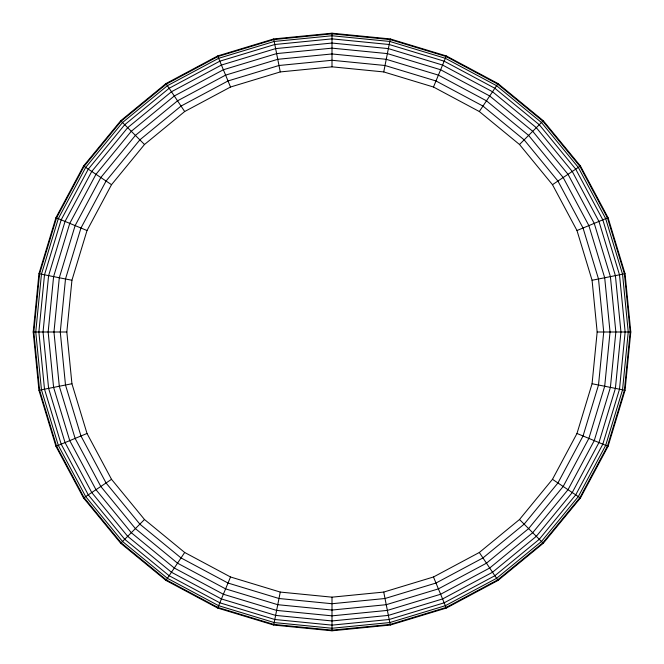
<?xml version="1.0" encoding="UTF-8"?>
<svg xmlns="http://www.w3.org/2000/svg" width="664" height="664" viewBox="0 0 664 664"><rect width="100%" height="100%" fill="white"/><g stroke="black" fill="none" stroke-linecap="round" stroke-linejoin="round"><path stroke-width="1" d="M33.2 332L38.944 273.709L55.942 217.651L83.556 165.992L120.715 120.715L165.992 83.556L217.651 55.942L273.709 38.944L332 33.2L390.291 38.944L446.349 55.942L498.008 83.556L543.285 120.715L580.444 165.992L608.058 217.651L625.056 273.709L630.8 332L625.056 390.291L608.058 446.349L580.444 498.008L543.285 543.285L498.008 580.444L446.349 608.058L390.291 625.056L332 630.8L273.709 625.056L217.651 608.058L165.992 580.444L120.715 543.285L83.556 498.008L55.942 446.349L38.944 390.291L33.2 332L66.832 332L71.928 383.734L87.017 433.476L111.519 479.317L144.495 519.505L184.683 552.481L230.524 576.983L280.266 592.072L332 597.168L383.734 592.072L433.476 576.983L479.317 552.481L519.505 519.505L552.481 479.317L576.983 433.476L592.072 383.734L597.168 332L592.072 280.266L576.983 230.524L552.481 184.683L519.505 144.495L479.317 111.519L433.476 87.017L383.734 71.928L332 66.832L280.266 71.928L230.524 87.017L184.683 111.519L144.495 144.495L111.519 184.683L87.017 230.524L71.928 280.266L66.832 332M273.709 625.056L280.266 592.072M383.734 71.928L390.291 38.944M217.651 608.058L230.524 576.983M433.476 87.017L446.349 55.942M165.992 580.444L184.683 552.481M479.317 111.519L498.008 83.556M120.715 543.285L144.495 519.505M519.505 144.495L543.285 120.715M83.556 498.008L111.519 479.317M552.481 184.683L580.444 165.992M55.942 446.349L87.017 433.476M576.983 230.524L608.058 217.651M38.944 390.291L71.928 383.734M592.072 280.266L625.056 273.709M597.168 332L630.8 332M38.944 273.709L71.928 280.266M592.072 383.734L625.056 390.291M55.942 217.651L87.017 230.524M576.983 433.476L608.058 446.349M83.556 165.992L111.519 184.683M552.481 479.317L580.444 498.008M120.715 120.715L144.495 144.495M519.505 519.505L543.285 543.285M165.992 83.556L184.683 111.519M479.317 552.481L498.008 580.444M217.651 55.942L230.524 87.017M433.476 576.983L446.349 608.058M273.709 38.944L280.266 71.928M383.734 592.072L390.291 625.056M332 33.2L332 66.832M332 597.168L332 630.8M39.574 273.834L33.847 332L39.574 390.166L56.54 446.1L84.096 497.643L121.172 542.828L166.357 579.904L217.9 607.46L273.834 624.426L332 630.153L390.166 624.426L446.1 607.46L497.643 579.904L542.828 542.828L579.904 497.643L607.46 446.1L624.426 390.166L630.153 332L624.426 273.834L607.46 217.9L579.904 166.357L542.828 121.172L497.643 84.096L446.1 56.54L390.166 39.574L332 33.847L273.834 39.574L217.9 56.54L166.357 84.096L121.172 121.172L84.096 166.357L56.54 217.9L39.574 273.834M41.45 274.207L35.756 332L41.45 389.793L58.307 445.37L85.689 496.581L122.525 541.475L167.419 578.311L218.63 605.692L274.207 622.55L332 628.244L389.793 622.55L445.37 605.692L496.581 578.311L541.475 541.475L578.311 496.581L605.692 445.37L622.55 389.793L628.244 332L622.55 274.207L605.692 218.63L578.311 167.419L541.475 122.525L496.581 85.689L445.37 58.307L389.793 41.45L332 35.756L274.207 41.45L218.63 58.307L167.419 85.689L122.525 122.525L85.689 167.419L58.307 218.63L41.45 274.207M44.505 274.813L38.869 332L44.505 389.187L61.179 444.174L88.27 494.854L124.724 539.276L169.146 575.729L219.826 602.821L274.813 619.495L332 625.131L389.187 619.495L444.174 602.821L494.854 575.729L539.276 539.276L575.729 494.854L602.821 444.174L619.495 389.187L625.131 332L619.495 274.813L602.821 219.826L575.729 169.146L539.276 124.724L494.854 88.27L444.174 61.179L389.187 44.505L332 38.869L274.813 44.505L219.826 61.179L169.146 88.27L124.724 124.724L88.27 169.146L61.179 219.826L44.505 274.813M48.605 275.626L43.052 332L48.605 388.374L65.047 442.573L91.748 492.53L127.679 536.321L171.47 572.252L221.427 598.953L275.626 615.395L332 620.948L388.374 615.395L442.573 598.953L492.53 572.252L536.321 536.321L572.252 492.53L598.953 442.573L615.395 388.374L620.948 332L615.395 275.626L598.953 221.427L572.252 171.47L536.321 127.679L492.53 91.748L442.573 65.047L388.374 48.605L332 43.052L275.626 48.605L221.427 65.047L171.47 91.748L127.679 127.679L91.748 171.47L65.047 221.427L48.605 275.626M53.601 276.622L48.148 332L53.601 387.378L69.753 440.622L95.981 489.7L131.289 532.711L174.3 568.019L223.378 594.247L276.622 610.399L332 615.852L387.378 610.399L440.622 594.247L489.7 568.019L532.711 532.711L568.019 489.7L594.247 440.622L610.399 387.378L615.852 332L610.399 276.622L594.247 223.378L568.019 174.3L532.711 131.289L489.7 95.981L440.622 69.753L387.378 53.601L332 48.148L276.622 53.601L223.378 69.753L174.3 95.981L131.289 131.289L95.981 174.3L69.753 223.378L53.601 276.622M59.303 277.759L53.958 332L59.303 386.24L75.123 438.398L100.82 486.471L135.398 528.602L177.529 563.18L225.602 588.877L277.759 604.696L332 610.042L386.24 604.696L438.398 588.877L486.471 563.18L528.602 528.602L563.18 486.471L588.877 438.398L604.696 386.24L610.042 332L604.696 277.759L588.877 225.602L563.18 177.529L528.602 135.398L486.471 100.82L438.398 75.123L386.24 59.303L332 53.958L277.759 59.303L225.602 75.123L177.529 100.82L135.398 135.398L100.82 177.529L75.123 225.602L59.303 277.759M65.495 278.988L60.275 332L65.495 385.012L80.958 435.982L106.066 482.96L139.855 524.145L181.04 557.934L228.018 583.042L278.988 598.505L332 603.725L385.012 598.505L435.982 583.042L482.96 557.934L524.145 524.145L557.934 482.96L583.042 435.982L598.505 385.012L603.725 332L598.505 278.988L583.042 228.018L557.934 181.04L524.145 139.855L482.96 106.066L435.982 80.958L385.012 65.495L332 60.275L278.988 65.495L228.018 80.958L181.04 106.066L139.855 139.855L106.066 181.04L80.958 228.018L65.495 278.988"/></g></svg>
